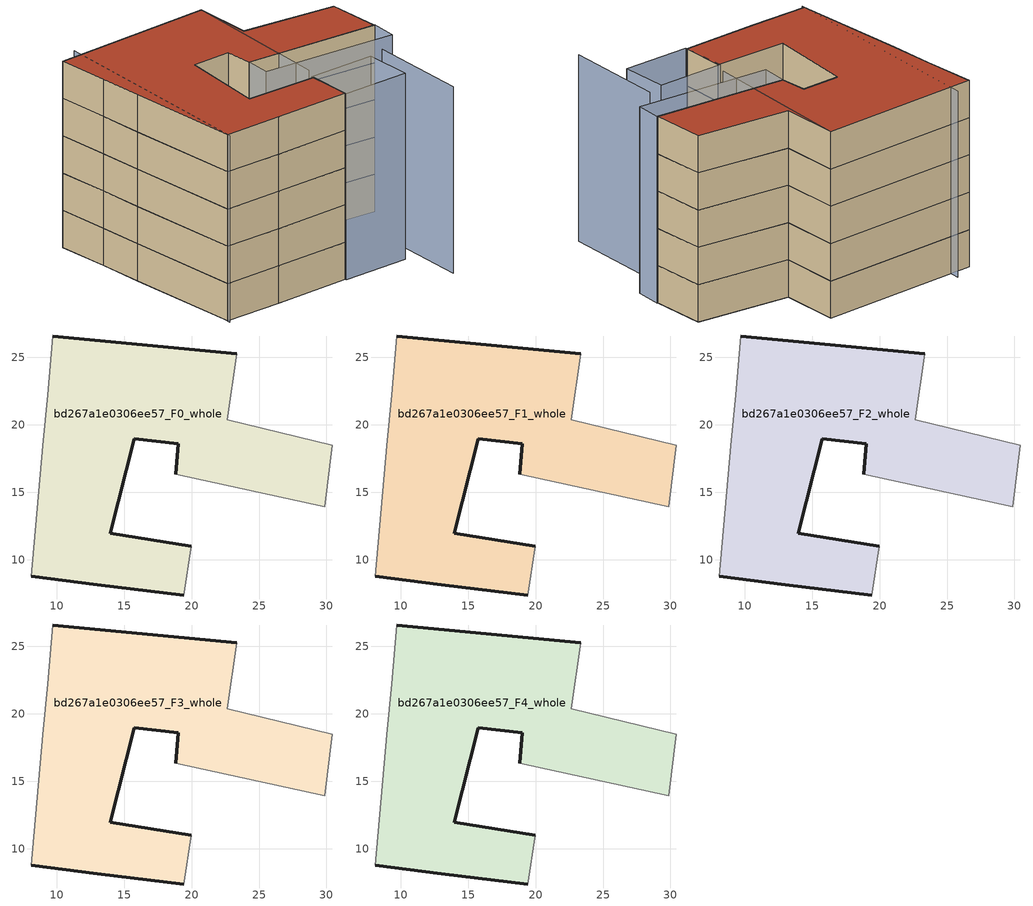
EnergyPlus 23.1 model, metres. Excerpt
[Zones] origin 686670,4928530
bd267a1e0306ee57_F0_whole
 floor ground (EU_floor_Construction): 29.86,13.92 30.41,18.49 22.66,20.39 23.36,25.26 9.71,26.59 9.34,22.24 8.98,18.47 8.14,8.78 13.01,8.15 19.42,7.4 19.99,11.02 13.97,11.96 15.74,18.99 19.02,18.6 18.81,16.35 z0
 wall outside (EU_wall_Construction): 18.81,16.35 19.02,18.6 15.74,18.99 13.97,11.96 19.99,11.02 / 19.42,7.4 13.01,8.15 8.14,8.78 / 9.71,26.59 23.36,25.26 z0:3
 wall adiabatic (EU_wall_Construction): 19.99,11.02 19.42,7.4 / 8.14,8.78 8.98,18.47 9.34,22.24 9.71,26.59 / 23.36,25.26 22.66,20.39 30.41,18.49 29.86,13.92 18.81,16.35 z0:3
bd267a1e0306ee57_F1_whole
 floor to bd267a1e0306ee57_F0_whole (EU_floor_Construction): 29.86,13.92 30.41,18.49 22.66,20.39 23.36,25.26 9.71,26.59 9.34,22.24 8.98,18.47 8.14,8.78 13.01,8.15 19.42,7.4 19.99,11.02 13.97,11.96 15.74,18.99 19.02,18.6 18.81,16.35 z3
 wall outside (EU_wall_Construction): 18.81,16.35 19.02,18.6 15.74,18.99 13.97,11.96 19.99,11.02 / 19.42,7.4 13.01,8.15 8.14,8.78 / 9.71,26.59 23.36,25.26 z3:6
 wall adiabatic (EU_wall_Construction): 19.99,11.02 19.42,7.4 / 8.14,8.78 8.98,18.47 9.34,22.24 9.71,26.59 / 23.36,25.26 22.66,20.39 30.41,18.49 29.86,13.92 18.81,16.35 z3:6
bd267a1e0306ee57_F2_whole
 floor to bd267a1e0306ee57_F1_whole (EU_floor_Construction): 29.86,13.92 30.41,18.49 22.66,20.39 23.36,25.26 9.71,26.59 9.34,22.24 8.98,18.47 8.14,8.78 13.01,8.15 19.42,7.4 19.99,11.02 13.97,11.96 15.74,18.99 19.02,18.6 18.81,16.35 z6
 wall outside (EU_wall_Construction): 18.81,16.35 19.02,18.6 15.74,18.99 13.97,11.96 19.99,11.02 / 19.42,7.4 13.01,8.15 8.14,8.78 / 9.71,26.59 23.36,25.26 z6:9
 wall adiabatic (EU_wall_Construction): 19.99,11.02 19.42,7.4 / 8.14,8.78 8.98,18.47 9.34,22.24 9.71,26.59 / 23.36,25.26 22.66,20.39 30.41,18.49 29.86,13.92 18.81,16.35 z6:9
bd267a1e0306ee57_F3_whole
 floor to bd267a1e0306ee57_F2_whole (EU_floor_Construction): 29.86,13.92 30.41,18.49 22.66,20.39 23.36,25.26 9.71,26.59 9.34,22.24 8.98,18.47 8.14,8.78 13.01,8.15 19.42,7.4 19.99,11.02 13.97,11.96 15.74,18.99 19.02,18.6 18.81,16.35 z9
 wall outside (EU_wall_Construction): 18.81,16.35 19.02,18.6 15.74,18.99 13.97,11.96 19.99,11.02 / 19.42,7.4 13.01,8.15 8.14,8.78 / 9.71,26.59 23.36,25.26 z9:12
 wall adiabatic (EU_wall_Construction): 19.99,11.02 19.42,7.4 / 8.14,8.78 8.98,18.47 9.34,22.24 9.71,26.59 / 23.36,25.26 22.66,20.39 30.41,18.49 29.86,13.92 18.81,16.35 z9:12
bd267a1e0306ee57_F4_whole
 floor to bd267a1e0306ee57_F3_whole (EU_floor_Construction): 29.86,13.92 30.41,18.49 22.66,20.39 23.36,25.26 9.71,26.59 9.34,22.24 8.98,18.47 8.14,8.78 13.01,8.15 19.42,7.4 19.99,11.02 13.97,11.96 15.74,18.99 19.02,18.6 18.81,16.35 z12
 wall outside (EU_wall_Construction): 18.81,16.35 19.02,18.6 15.74,18.99 13.97,11.96 19.99,11.02 / 19.42,7.4 13.01,8.15 8.14,8.78 / 9.71,26.59 23.36,25.26 z12:15
 wall adiabatic (EU_wall_Construction): 19.99,11.02 19.42,7.4 / 8.14,8.78 8.98,18.47 9.34,22.24 9.71,26.59 / 23.36,25.26 22.66,20.39 30.41,18.49 29.86,13.92 18.81,16.35 z12:15
 roof outside (EU_roof_Construction): 23.36,25.26 22.66,20.39 30.41,18.49 29.86,13.92 18.81,16.35 19.02,18.6 15.74,18.99 13.97,11.96 19.99,11.02 19.42,7.4 13.01,8.15 8.14,8.78 8.98,18.47 9.34,22.24 9.71,26.59 z15
shading: 25.58,2.26 27.05,10.62 / 20.64,12.13 23.36,25.26 / 11.69,27.25 8.1,8.54 / 25.54,10.44 25.04,6.54 / 25.04,6.54 19.41,7.28 / 19.41,7.28 19.92,11.17 / 19.92,11.17 25.54,10.44 / 29.48,11.88 18.37,14.25 / 18.37,14.25 18.81,16.35 / 18.81,16.35 29.93,13.97 / 29.93,13.97 29.48,11.88 z0:15
[Building]
EU S2 Campaign: North Axis=0; Terrain=City; Solar Distribution=FullExterior
[Site:Location]
Bologna: Latitude=44.5; Longitude=11.25; Time Zone=1; Elevation=37
[SizingPeriod:WeatherFileDays]
AnnualSizingPeriod: Begin Month=1; Begin Day of Month=1; End Month=12; End Day of Month=31; Day of Week for Start Day=Monday; Use Weather File Daylight Saving Period=No; Use Weather File Rain and Snow Indicators=No
[MATERIAL]
EU_InternalMass_Material: Roughness=MediumRough; Thickness=0.1; Conductivity=1; Density=1800; Specific Heat=900; Thermal Absorptance=0.9; Solar Absorptance=0.7; Visible Absorptance=0.7
[MATERIAL:NOMASS] Roughness=MediumRough; Thermal Absorptance=0.9; Solar Absorptance=0.7; Visible Absorptance=0.7
Name | Thermal Resistance
EU_wall_NoMass | 0.905828
EU_roof_NoMass | 0.37593
EU_floor_NoMass | 0.67114
[CONSTRUCTION]
EU_wall_Construction: EU_wall_NoMass
EU_roof_Construction: EU_roof_NoMass
EU_floor_Construction: EU_floor_NoMass
EU_InternalMass_Construction: EU_InternalMass_Material
[ZONE] Type=1; Multiplier=1; Ceiling Height=autocalculate; Floor Area=autocalculate; Part of Total Floor Area=Yes
Name | Volume
bd267a1e0306ee57_F0_whole | 682.882
bd267a1e0306ee57_F1_whole; bd267a1e0306ee57_F2_whole; bd267a1e0306ee57_F3_whole; bd267a1e0306ee57_F4_whole | 682.881
[INTERNALMASS] Construction=EU_InternalMass_Construction; Surface Area=227.627
Name | Zone or ZoneList
bd267a1e0306ee57_F0_whole_EU_InternalMass | bd267a1e0306ee57_F0_whole
bd267a1e0306ee57_F1_whole_EU_InternalMass | bd267a1e0306ee57_F1_whole
bd267a1e0306ee57_F2_whole_EU_InternalMass | bd267a1e0306ee57_F2_whole
bd267a1e0306ee57_F3_whole_EU_InternalMass | bd267a1e0306ee57_F3_whole
bd267a1e0306ee57_F4_whole_EU_InternalMass | bd267a1e0306ee57_F4_whole
[OTHEREQUIPMENT] Fuel Type=Electricity; Design Level Calculation Method=Watts/Area; Power per Zone Floor Area=1; Fraction Latent=0; Fraction Radiant=0; Fraction Lost=0; Carbon Dioxide Generation Rate=0; EndUse Subcategory=EU_Step8_InternalGains
Name | Zone or ZoneList or Space or SpaceList | Schedule
EU_Step8_InternalGain_bd267a1e0306ee57_F0_whole_f000 | bd267a1e0306ee57_F0_whole | EU_Step8_GainSchedule_bd267a1e0306ee57_F0_whole_f000
EU_Step8_InternalGain_bd267a1e0306ee57_F1_whole_f000 | bd267a1e0306ee57_F1_whole | EU_Step8_GainSchedule_bd267a1e0306ee57_F1_whole_f000
EU_Step8_InternalGain_bd267a1e0306ee57_F2_whole_f000 | bd267a1e0306ee57_F2_whole | EU_Step8_GainSchedule_bd267a1e0306ee57_F2_whole_f000
EU_Step8_InternalGain_bd267a1e0306ee57_F3_whole_f000 | bd267a1e0306ee57_F3_whole | EU_Step8_GainSchedule_bd267a1e0306ee57_F3_whole_f000
EU_Step8_InternalGain_bd267a1e0306ee57_F4_whole_f000 | bd267a1e0306ee57_F4_whole | EU_Step8_GainSchedule_bd267a1e0306ee57_F4_whole_f000
[ZONEVENTILATION:DESIGNFLOWRATE] Schedule=EU_AlwaysOn; Design Flow Rate Calculation Method=AirChanges/Hour; Air Changes per Hour=0.73129; Ventilation Type=Natural; Fan Pressure Rise=0; Fan Total Efficiency=1; Constant Term Coefficient=1; Temperature Term Coefficient=0; Velocity Term Coefficient=0; Velocity Squared Term Coefficient=0; Minimum Indoor Temperature=-100; Maximum Indoor Temperature=100; Delta Temperature=-100; Minimum Outdoor Temperature=-100; Maximum Outdoor Temperature=100; Maximum Wind Speed=40
Name | Zone or ZoneList or Space or SpaceList
EU_ConstantAir_bd267a1e0306ee57_F0_whole | bd267a1e0306ee57_F0_whole
EU_ConstantAir_bd267a1e0306ee57_F1_whole | bd267a1e0306ee57_F1_whole
EU_ConstantAir_bd267a1e0306ee57_F2_whole | bd267a1e0306ee57_F2_whole
EU_ConstantAir_bd267a1e0306ee57_F3_whole | bd267a1e0306ee57_F3_whole
EU_ConstantAir_bd267a1e0306ee57_F4_whole | bd267a1e0306ee57_F4_whole
[HVACTEMPLATE:THERMOSTAT] Constant Heating Setpoint=20; Constant Cooling Setpoint=50
EU_HeatOnly_bd267a1e0306ee57_F0_whole; EU_HeatOnly_bd267a1e0306ee57_F1_whole; EU_HeatOnly_bd267a1e0306ee57_F2_whole; EU_HeatOnly_bd267a1e0306ee57_F3_whole; EU_HeatOnly_bd267a1e0306ee57_F4_whole
[HVACTEMPLATE:ZONE:IDEALLOADSAIRSYSTEM] System Availability Schedule=EU_AlwaysOn; Maximum Heating Supply Air Temperature=50; Minimum Cooling Supply Air Temperature=13; Maximum Heating Supply Air Humidity Ratio=0.0156; Minimum Cooling Supply Air Humidity Ratio=0.0077; Heating Limit=NoLimit; Cooling Limit=NoLimit; Heating Availability Schedule=EU_AlwaysOn; Cooling Availability Schedule=EU_CoolingOff; Dehumidification Control Type=ConstantSensibleHeatRatio; Cooling Sensible Heat Ratio=0.7; Dehumidification Setpoint=60; Humidification Control Type=None; Humidification Setpoint=30; Outdoor Air Method=None; Outdoor Air Flow Rate per Person=0.00944; Outdoor Air Flow Rate per Zone Floor Area=0; Outdoor Air Flow Rate per Zone=0; Demand Controlled Ventilation Type=None; Outdoor Air Economizer Type=NoEconomizer; Heat Recovery Type=None; Sensible Heat Recovery Effectiveness=0.7; Latent Heat Recovery Effectiveness=0.65
Name | Template Thermostat
bd267a1e0306ee57_F0_whole | EU_HeatOnly_bd267a1e0306ee57_F0_whole
bd267a1e0306ee57_F1_whole | EU_HeatOnly_bd267a1e0306ee57_F1_whole
bd267a1e0306ee57_F2_whole | EU_HeatOnly_bd267a1e0306ee57_F2_whole
bd267a1e0306ee57_F3_whole | EU_HeatOnly_bd267a1e0306ee57_F3_whole
bd267a1e0306ee57_F4_whole | EU_HeatOnly_bd267a1e0306ee57_F4_whole
[SIZING:ZONE] Zone Cooling Design Supply Air Temperature Input Method=SupplyAirTemperature; Zone Cooling Design Supply Air Temperature=13; Zone Heating Design Supply Air Temperature Input Method=SupplyAirTemperature; Zone Heating Design Supply Air Temperature=50; Zone Cooling Design Supply Air Humidity Ratio=0.008; Zone Heating Design Supply Air Humidity Ratio=0.008; Cooling Design Air Flow Method=DesignDay; Cooling Design Air Flow Rate=0; Cooling Minimum Air Flow per Zone Floor Area=0.000762; Cooling Minimum Air Flow=0; Cooling Minimum Air Flow Fraction=0.2; Heating Design Air Flow Method=DesignDay; Heating Design Air Flow Rate=0; Heating Maximum Air Flow per Zone Floor Area=0.002032; Heating Maximum Air Flow=0.141576; Heating Maximum Air Flow Fraction=0.3; Account for Dedicated Outdoor Air System=No; Dedicated Outdoor Air System Control Strategy=NeutralSupplyAir; Dedicated Outdoor Air Low Setpoint Temperature for Design=autosize; Dedicated Outdoor Air High Setpoint Temperature for Design=autosize; Zone Load Sizing Method=Sensible Load Only No Latent Load; Zone Latent Cooling Design Supply Air Humidity Ratio Input Method=HumidityRatioDifference; Zone Cooling Design Supply Air Humidity Ratio Difference=0.005; Zone Latent Heating Design Supply Air Humidity Ratio Input Method=HumidityRatioDifference; Zone Humidification Design Supply Air Humidity Ratio Difference=0.005
bd267a1e0306ee57_F0_whole; bd267a1e0306ee57_F1_whole; bd267a1e0306ee57_F2_whole; bd267a1e0306ee57_F3_whole; bd267a1e0306ee57_F4_whole
[SCHEDULE:CONSTANT]
Name | Hourly Value
EU_AlwaysOn | 1
EU_CoolingOff | 0
[SCHEDULE:FILE] Column Number=1; Rows to Skip at Top=0; Number of Hours of Data=8760; Column Separator=Comma; Interpolate to Timestep=No; Minutes per Item=60; Adjust Schedule for Daylight Savings=Yes
Name | File
EU_Step8_GainSchedule_bd267a1e0306ee57_F0_whole_f000 | ../../schedules/bd267a1e0306ee57/bd267a1e0306ee57_F0_whole_f000_gain.csv
EU_Step8_GainSchedule_bd267a1e0306ee57_F1_whole_f000 | ../../schedules/bd267a1e0306ee57/bd267a1e0306ee57_F1_whole_f000_gain.csv
EU_Step8_GainSchedule_bd267a1e0306ee57_F2_whole_f000 | ../../schedules/bd267a1e0306ee57/bd267a1e0306ee57_F2_whole_f000_gain.csv
EU_Step8_GainSchedule_bd267a1e0306ee57_F3_whole_f000 | ../../schedules/bd267a1e0306ee57/bd267a1e0306ee57_F3_whole_f000_gain.csv
EU_Step8_GainSchedule_bd267a1e0306ee57_F4_whole_f000 | ../../schedules/bd267a1e0306ee57/bd267a1e0306ee57_F4_whole_f000_gain.csv
